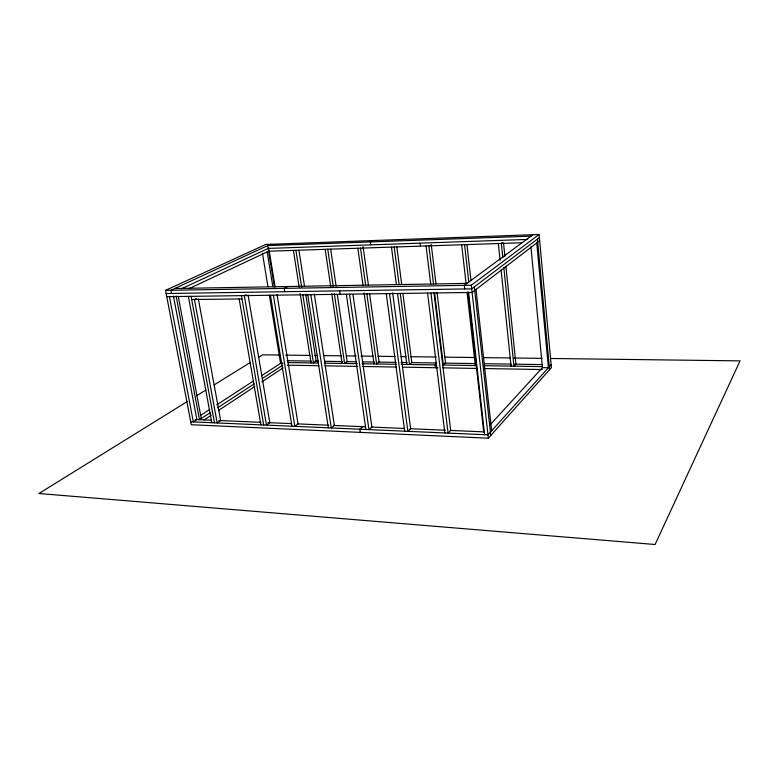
<?xml version="1.0" encoding="UTF-8"?>
<svg xmlns="http://www.w3.org/2000/svg" width="779" height="779" viewBox="0 0 779 779"><rect width="100%" height="100%" fill="white"/><g stroke="black" fill="none" stroke-linecap="round" stroke-linejoin="round"><path stroke-width="1.17" d="M488.355 438.188L551.415 367.639L539.068 234.489L265.717 244.46L165.547 290.363L191.274 424.73L488.355 438.188L471.295 285.231L539.068 234.489M551.143 364.718L487.985 434.848L190.709 421.78M490.244 424.711L542.544 367.532M362.78 426.678L359.81 429.219L360.278 432.394M401.097 364.368L435.14 364.913L436.63 363.637M436.172 362.975L411.935 362.605L409.511 364.504L400.289 293.771M539.643 240.74L472.093 292.456L166.755 296.682M539.36 237.614L471.694 288.843L166.151 293.527M532.953 234.713L464.323 285.348L464.732 288.951M502.737 242.464L501.355 243.438L502.835 257.878M204.108 419.959L211.206 415.285M218.295 410.611L254.762 386.559M261.851 381.885L283.128 367.854M210.661 412.383L199.502 419.686L176.132 296.01M217.76 407.729L254.285 383.804M262.396 378.487L282.689 365.205M200.398 415.489L209.57 409.52M216.708 404.885L253.409 381.028M261.569 375.721L281.959 362.469M187.379 401.477L38.95 493.516L655.081 544.511L740.05 360.881L550.539 358.476M196.659 395.732L205.929 389.977M214.176 384.865L250.254 362.498M258.501 357.386L262.62 354.825L279.632 355.039M287.568 286.536L284.16 288.366L284.695 291.706M372.956 240.545L370.385 241.928L370.785 244.859M246.086 294.686L244.314 295.611L266.476 425.11L269.797 422.695L248.063 294.968M196.269 298.591L194.419 299.496L217.175 422.948L220.661 420.592L198.343 298.873M188.995 288.668L268.609 251.218L521.998 242.746M181.361 288.853L268.872 248.092M270.605 244.275L170.913 290.275L171.516 293.44M530.986 236.154L267.703 245.619L274.461 287.13M268.122 248.423L527.743 239.416M174.72 288.512L466.981 283.381M165.547 290.363L471.295 285.231M191.683 299.535L242.006 298.912M285.708 355.117L310.003 355.428M314.862 355.487L317.287 355.516M323.363 355.594L341.582 355.828M346.451 355.886L356.169 356.013M361.028 356.071L373.17 356.227M378.029 356.285L395.041 356.5M401.117 356.578L405.976 356.646M410.835 356.704L436.347 357.025M444.848 357.133L475.219 357.522M483.72 357.629L510.449 357.97M514.091 358.019L542.038 358.369M287.13 360.716L311.366 361.086M314.998 361.135L318.63 361.193M324.697 361.29L342.867 361.563M346.499 361.612L356.198 361.768M362.254 361.855L374.378 362.04M378.01 362.089L396.18 362.371M401.029 362.439L407.086 362.537M444.643 363.102L476.105 363.579M484.577 363.705L511.209 364.114M514.831 364.163L542.671 364.591M288.035 362.566L318.426 363.053M324.502 363.15L357.327 363.666M362.196 363.744L396.229 364.29M442.423 365.03L476.436 365.575M483.73 365.692L542.038 366.617M282.972 363.404L280.576 363.365L269.349 295.153M287.247 365.185L318.835 365.721M324.911 365.828L357.717 366.383M362.576 366.471L396.599 367.055M402.675 367.152L437.905 367.756M442.764 367.844L476.758 368.428M484.041 368.545L542.311 369.548M195.149 419.501L211.245 420.193M218.88 420.514L260.955 422.315M267.937 422.617L291.258 423.62M297.325 423.873L328.845 425.227M333.694 425.431L365.215 426.785M371.291 427.048L404.116 428.45M410.192 428.713L445.442 430.222M450.311 430.427L484.343 431.887M173.454 296.049L196.883 419.579L193.328 421.897L169.433 296.643M178.235 296.312L201.264 418.537M188.362 296.38L211.83 422.715M191.089 296.341L214.498 422.831M241.441 295.65L263.682 424.993M239.153 298.941L260.887 424.867M267.158 251.899L272.835 286.682M273.38 295.202L294.832 426.356L298.045 423.912L277.022 294.54M270.44 295.241L291.969 426.24M262.455 253.263L267.966 286.769M269.067 249.942L275.075 286.867M293.41 250.39L299.214 287.5M300.149 293.488L311.016 362.936M298.912 250.127L304.462 285.942M305.757 294.296L316.128 361.154L313.47 362.975L302.827 294.647M295.913 250.302L301.707 287.461M310.811 294.686L331.299 427.963L334.386 425.461L314.297 293.995M307.773 294.725L328.339 427.837M325.184 249.329L330.705 286.555M331.766 293.761L342.098 363.423M330.647 249.046L336.1 286.175M337.326 294.559L347.171 361.631L344.62 363.472L334.327 293.732M327.764 249.241L333.266 286.516M339.605 290.869L340.102 294.287M349.508 294.15L368.964 429.618L371.895 427.067L352.994 294.647M346.363 294.199L365.906 429.482M357.853 248.238L363.072 285.601M364.085 292.826L374.027 363.939M363.102 246.739L368.428 285.202M369.587 293.615L379.071 362.108L376.617 363.978L366.821 293.527M360.511 248.141L365.653 285.163M389.529 293.595L407.865 431.332L410.65 428.732L392.665 292.855M386.277 293.644L404.71 431.186M391.467 247.109L396.336 284.228M397.592 293.81L406.852 364.465M396.832 246.807L401.682 284.199M402.938 293.849L411.848 362.605M394.203 247.021L399.043 284.179M427.583 293.07L444.819 432.949M420.085 243.155L420.456 246.145M435.14 364.913L435.48 367.717M428.869 245.862L433.552 284.384M434.575 292.807L443.339 365.039L445.559 363.121L437.019 292.378M433.903 292.252L450.69 430.446L448.081 433.095L430.943 293.031M426.064 245.95L430.758 284.432M431.225 244.431L436.006 283.994M468.617 292.505L484.606 434.701M467.926 291.755L483.71 431.858M461.684 244.762L466.046 283.42M467.137 293.079L475.317 365.555M474.323 286.857L490.789 435.471M466.933 244.421L470.964 280.547M464.576 244.664L468.783 282.154M476.018 289.457L491.637 430.797M503.818 267.499L513.945 366.169L515.902 364.183L505.902 266.175M498.365 243.535L500.108 260.361M501.101 269.982L511.043 366.12M503.555 243.184L504.909 256.495M530.937 246.797L542.427 367.649L548.406 367.746L536.741 242.97M537.422 239.085L549.594 369.674"/></g></svg>
